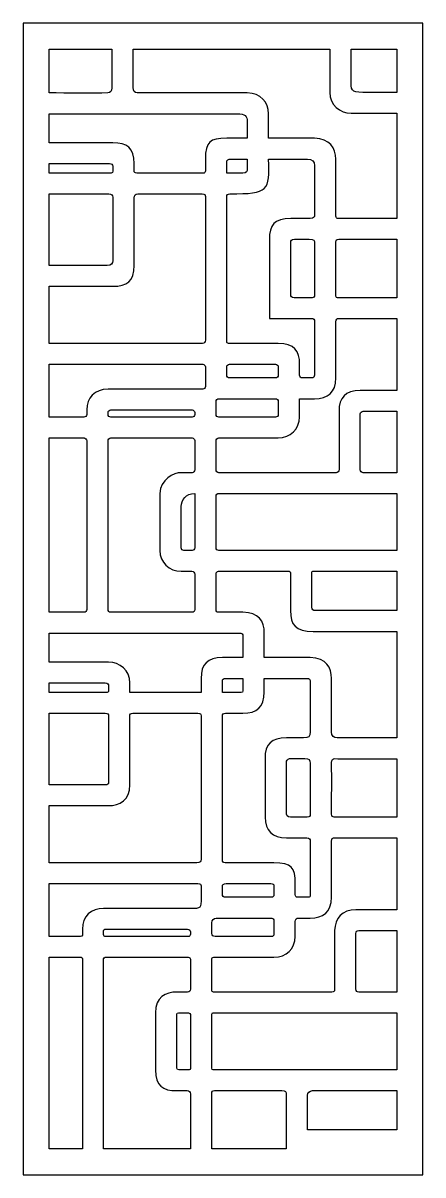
# Model space of a CAD drawing. Header units: centimetres. Extents: x 20.8 to 27, y -9 to 9.
import ezdxf

# ---------------------------------------------------------------- set-up
doc = ezdxf.new("R2010")
doc.units = ezdxf.units.CM
doc.header["$MEASUREMENT"] = 0
doc.layers.add('layer 1', color=7, linetype='Continuous')

msp = doc.modelspace()

# ---------------------------------------------------------------- linework, layer by layer
at = {"layer": 'layer 1', "color": 250, "lineweight": 30}
for points, knots in [([(20.7515, 9.00077), (20.7515, 9.00077), (26.99977, 9.00077), (26.99977, 9.00077), (26.99977, 9.00077), (26.99977, 9.00077), (26.99977, -9.00021), (26.99977, -9.00021), (26.99977, -9.00021), (26.99977, -9.00021), (20.7515, -9.00021), (20.7515, -9.00021), (20.7515, -9.00021), (20.7515, -9.00021), (20.7515, 9.00077), (20.7515, 9.00077)], [0, 0, 0, 0, 0.2, 0.2, 0.2, 0.2, 0.4, 0.4, 0.4, 0.4, 0.6, 0.6, 0.6, 0.6, 1, 1, 1, 1]), ([(21.16061, 7.90789), (21.43228, 7.90739), (21.85252, 7.90551), (22.07522, 7.90801), (22.07522, 7.90801), (22.1133, 7.90844), (22.13935, 7.93703), (22.13986, 7.9883), (22.13986, 7.9883), (22.14164, 8.16842), (22.14071, 8.39114), (22.14017, 8.59166), (22.14017, 8.59166), (22.14017, 8.59166), (21.16061, 8.59166), (21.16061, 8.59166), (21.16061, 8.59166), (21.16061, 8.59166), (21.16061, 7.90789), (21.16061, 7.90789)], [0, 0, 0, 0, 0.16666667, 0.16666667, 0.16666667, 0.16666667, 0.33333333, 0.33333333, 0.33333333, 0.33333333, 0.5, 0.5, 0.5, 0.5, 0.66666667, 0.66666667, 0.66666667, 0.66666667, 1, 1, 1, 1]), ([(22.47295, 8.59166), (22.47295, 8.59166), (22.47295, 7.99448), (22.47295, 7.99448), (22.47295, 7.99448), (22.47295, 7.94197), (22.49532, 7.90801), (22.53502, 7.90801), (22.53502, 7.90801), (23.10861, 7.90801), (23.6822, 7.90801), (24.25579, 7.90801), (24.25579, 7.90801), (24.46176, 7.90781), (24.58888, 7.7576), (24.58888, 7.58379), (24.58888, 7.58379), (24.58888, 7.45587), (24.58888, 7.32796), (24.58888, 7.20004), (24.58888, 7.20004), (24.82791, 7.20004), (25.06694, 7.20004), (25.30597, 7.20004), (25.30597, 7.20004), (25.53712, 7.20004), (25.63906, 7.04186), (25.63906, 6.87582), (25.63906, 6.87582), (25.63906, 6.57788), (25.63906, 6.27993), (25.63906, 5.98199), (25.63906, 5.98199), (25.63906, 5.95669), (25.65177, 5.94565), (25.67232, 5.94565), (25.67232, 5.94565), (25.67232, 5.94565), (26.59066, 5.94565), (26.59066, 5.94565), (26.59066, 5.94565), (26.59066, 5.94565), (26.59066, 7.59167), (26.59066, 7.59167), (26.59066, 7.59167), (26.59066, 7.59167), (25.87697, 7.59167), (25.87697, 7.59167), (25.87697, 7.59167), (25.70297, 7.59167), (25.54388, 7.72207), (25.54388, 7.91589), (25.54388, 7.91589), (25.54388, 7.91589), (25.54388, 8.59166), (25.54388, 8.59166), (25.54388, 8.59166), (25.54388, 8.59166), (22.47295, 8.59166), (22.47295, 8.59166)], [0, 0, 0, 0, 0.0625, 0.0625, 0.0625, 0.0625, 0.125, 0.125, 0.125, 0.125, 0.1875, 0.1875, 0.1875, 0.1875, 0.25, 0.25, 0.25, 0.25, 0.3125, 0.3125, 0.3125, 0.3125, 0.375, 0.375, 0.375, 0.375, 0.4375, 0.4375, 0.4375, 0.4375, 0.5, 0.5, 0.5, 0.5, 0.5625, 0.5625, 0.5625, 0.5625, 0.625, 0.625, 0.625, 0.625, 0.6875, 0.6875, 0.6875, 0.6875, 0.75, 0.75, 0.75, 0.75, 0.8125, 0.8125, 0.8125, 0.8125, 0.875, 0.875, 0.875, 0.875, 1, 1, 1, 1]), ([(26.0582, 7.91589), (26.0582, 7.91589), (26.59066, 7.91589), (26.59066, 7.91589), (26.59066, 7.91589), (26.59066, 7.91589), (26.59066, 8.59166), (26.59066, 8.59166), (26.59066, 8.59166), (26.59066, 8.59166), (25.87697, 8.59166), (25.87697, 8.59166), (25.87697, 8.59166), (25.87697, 8.59166), (25.87697, 8.12109), (25.87697, 8.12109), (25.87697, 8.12109), (25.87697, 7.95756), (25.87468, 7.91589), (26.0582, 7.91589)], [0, 0, 0, 0, 0.16666667, 0.16666667, 0.16666667, 0.16666667, 0.33333333, 0.33333333, 0.33333333, 0.33333333, 0.5, 0.5, 0.5, 0.5, 0.66666667, 0.66666667, 0.66666667, 0.66666667, 1, 1, 1, 1]), ([(21.16061, 7.1284), (21.16061, 7.1284), (22.15501, 7.1284), (22.15501, 7.1284), (22.15501, 7.1284), (22.37926, 7.1284), (22.4881, 7.05136), (22.4881, 6.80418), (22.4881, 6.80418), (22.4881, 6.76697), (22.4881, 6.72975), (22.4881, 6.69254), (22.4881, 6.69254), (22.4881, 6.66553), (22.49931, 6.65533), (22.52705, 6.65533), (22.52705, 6.65533), (22.87106, 6.65533), (23.21507, 6.65533), (23.55908, 6.65533), (23.55908, 6.65533), (23.59067, 6.65533), (23.60103, 6.66389), (23.60103, 6.6915), (23.60103, 6.6915), (23.60103, 6.75294), (23.60103, 6.81438), (23.60103, 6.87582), (23.60103, 6.87582), (23.60103, 7.14416), (23.671, 7.20004), (23.93412, 7.20004), (23.93412, 7.20004), (24.04135, 7.20004), (24.14857, 7.20004), (24.25579, 7.20004), (24.25579, 7.20004), (24.25579, 7.28798), (24.25579, 7.37593), (24.25579, 7.46387), (24.25579, 7.46387), (24.25579, 7.54278), (24.21202, 7.58379), (24.10258, 7.58379), (24.10258, 7.58379), (24.10258, 7.58379), (21.16061, 7.58379), (21.16061, 7.58379), (21.16061, 7.58379), (21.16061, 7.58379), (21.16061, 7.1284), (21.16061, 7.1284)], [0, 0, 0, 0, 0.07142857, 0.07142857, 0.07142857, 0.07142857, 0.14285714, 0.14285714, 0.14285714, 0.14285714, 0.21428571, 0.21428571, 0.21428571, 0.21428571, 0.28571429, 0.28571429, 0.28571429, 0.28571429, 0.35714286, 0.35714286, 0.35714286, 0.35714286, 0.42857143, 0.42857143, 0.42857143, 0.42857143, 0.5, 0.5, 0.5, 0.5, 0.57142857, 0.57142857, 0.57142857, 0.57142857, 0.64285714, 0.64285714, 0.64285714, 0.64285714, 0.71428571, 0.71428571, 0.71428571, 0.71428571, 0.78571429, 0.78571429, 0.78571429, 0.78571429, 0.85714286, 0.85714286, 0.85714286, 0.85714286, 1, 1, 1, 1]), ([(25.30597, 3.49713), (25.30597, 3.77896), (25.30597, 4.06078), (25.30597, 4.34261), (25.30597, 4.34261), (25.30597, 4.36392), (25.29044, 4.38493), (25.26385, 4.38493), (25.26385, 4.38493), (25.15364, 4.38493), (25.04342, 4.38493), (24.93321, 4.38493), (24.93321, 4.38493), (24.82218, 4.38493), (24.71115, 4.38493), (24.60012, 4.38493), (24.60012, 4.38493), (24.60012, 4.493), (24.60012, 4.60107), (24.60012, 4.70914), (24.60012, 4.70914), (24.60012, 5.01324), (24.60012, 5.31734), (24.60012, 5.62143), (24.60012, 5.62143), (24.60012, 5.84109), (24.67418, 5.94565), (24.93321, 5.94565), (24.93321, 5.94565), (25.03514, 5.94565), (25.13706, 5.94565), (25.23899, 5.94565), (25.23899, 5.94565), (25.29152, 5.94565), (25.30597, 5.9621), (25.30597, 6.00812), (25.30597, 6.00812), (25.30597, 6.26344), (25.30597, 6.51876), (25.30597, 6.77408), (25.30597, 6.77408), (25.30597, 6.83127), (25.26513, 6.87582), (25.19392, 6.87582), (25.19392, 6.87582), (24.99224, 6.87582), (24.79056, 6.87582), (24.58888, 6.87582), (24.58888, 6.87582), (24.60001, 6.37634), (24.59475, 6.33304), (23.98425, 6.33118), (23.98425, 6.33118), (23.95102, 6.33108), (23.93412, 6.31491), (23.93412, 6.28721), (23.93412, 6.28721), (23.93412, 5.53244), (23.93412, 4.77767), (23.93412, 4.0229), (23.93412, 4.0229), (23.93412, 4.00493), (23.94817, 3.99351), (23.96385, 3.99351), (23.96385, 3.99351), (24.22235, 3.99351), (24.48085, 3.99351), (24.73934, 3.99351), (24.73934, 3.99351), (24.98818, 3.99351), (25.07243, 3.87773), (25.07243, 3.66929), (25.07243, 3.66929), (25.07243, 3.61233), (25.07243, 3.55537), (25.07243, 3.4984), (25.07243, 3.4984), (25.07243, 3.47592), (25.09351, 3.45484), (25.11257, 3.45484), (25.11257, 3.45484), (25.16294, 3.45484), (25.2133, 3.45484), (25.26366, 3.45484), (25.26366, 3.45484), (25.28489, 3.45484), (25.30597, 3.47592), (25.30597, 3.49713)], [0, 0, 0, 0, 0.04347826, 0.04347826, 0.04347826, 0.04347826, 0.08695652, 0.08695652, 0.08695652, 0.08695652, 0.13043478, 0.13043478, 0.13043478, 0.13043478, 0.17391304, 0.17391304, 0.17391304, 0.17391304, 0.2173913, 0.2173913, 0.2173913, 0.2173913, 0.26086957, 0.26086957, 0.26086957, 0.26086957, 0.30434783, 0.30434783, 0.30434783, 0.30434783, 0.34782609, 0.34782609, 0.34782609, 0.34782609, 0.39130435, 0.39130435, 0.39130435, 0.39130435, 0.43478261, 0.43478261, 0.43478261, 0.43478261, 0.47826087, 0.47826087, 0.47826087, 0.47826087, 0.52173913, 0.52173913, 0.52173913, 0.52173913, 0.56521739, 0.56521739, 0.56521739, 0.56521739, 0.60869565, 0.60869565, 0.60869565, 0.60869565, 0.65217391, 0.65217391, 0.65217391, 0.65217391, 0.69565217, 0.69565217, 0.69565217, 0.69565217, 0.73913043, 0.73913043, 0.73913043, 0.73913043, 0.7826087, 0.7826087, 0.7826087, 0.7826087, 0.82608696, 0.82608696, 0.82608696, 0.82608696, 0.86956522, 0.86956522, 0.86956522, 0.86956522, 0.91304348, 0.91304348, 0.91304348, 0.91304348, 1, 1, 1, 1]), ([(23.93412, 6.65533), (24.01873, 6.65533), (24.10333, 6.65533), (24.18794, 6.65533), (24.18794, 6.65533), (24.24396, 6.65533), (24.25579, 6.68769), (24.25579, 6.71562), (24.25579, 6.71562), (24.25579, 6.76902), (24.25579, 6.82242), (24.25579, 6.87582), (24.25579, 6.87582), (24.17035, 6.87582), (24.0849, 6.87582), (23.99946, 6.87582), (23.99946, 6.87582), (23.95288, 6.87582), (23.93412, 6.85815), (23.93412, 6.8207), (23.93412, 6.8207), (23.93412, 6.76557), (23.93412, 6.71045), (23.93412, 6.65533)], [0, 0, 0, 0, 0.14285714, 0.14285714, 0.14285714, 0.14285714, 0.28571429, 0.28571429, 0.28571429, 0.28571429, 0.42857143, 0.42857143, 0.42857143, 0.42857143, 0.57142857, 0.57142857, 0.57142857, 0.57142857, 0.71428571, 0.71428571, 0.71428571, 0.71428571, 1, 1, 1, 1]), ([(21.16061, 6.65533), (21.16061, 6.65533), (22.12804, 6.65533), (22.12804, 6.65533), (22.12804, 6.65533), (22.14337, 6.65533), (22.15501, 6.66699), (22.15501, 6.68542), (22.15501, 6.68542), (22.15501, 6.71105), (22.15501, 6.73668), (22.15501, 6.76232), (22.15501, 6.76232), (22.15501, 6.78835), (22.13506, 6.80418), (22.10343, 6.80418), (22.10343, 6.80418), (22.10343, 6.80418), (21.16061, 6.80418), (21.16061, 6.80418), (21.16061, 6.80418), (21.16061, 6.80418), (21.16061, 6.65533), (21.16061, 6.65533)], [0, 0, 0, 0, 0.14285714, 0.14285714, 0.14285714, 0.14285714, 0.28571429, 0.28571429, 0.28571429, 0.28571429, 0.42857143, 0.42857143, 0.42857143, 0.42857143, 0.57142857, 0.57142857, 0.57142857, 0.57142857, 0.71428571, 0.71428571, 0.71428571, 0.71428571, 1, 1, 1, 1]), ([(21.16061, 3.99351), (21.16061, 3.99351), (23.55404, 3.99351), (23.55404, 3.99351), (23.55404, 3.99351), (23.58471, 3.99351), (23.60103, 4.01179), (23.60103, 4.04301), (23.60103, 4.04301), (23.60103, 4.79119), (23.60103, 5.53937), (23.60103, 6.28755), (23.60103, 6.28755), (23.60103, 6.31948), (23.58733, 6.33111), (23.55153, 6.33111), (23.55153, 6.33111), (23.21602, 6.33111), (22.8805, 6.33111), (22.54498, 6.33111), (22.54498, 6.33111), (22.50503, 6.33111), (22.4881, 6.30602), (22.4881, 6.26989), (22.4881, 6.26989), (22.4881, 5.91718), (22.4881, 5.56446), (22.4881, 5.21174), (22.4881, 5.21174), (22.4881, 4.96154), (22.37617, 4.88753), (22.15501, 4.88753), (22.15501, 4.88753), (22.15501, 4.88753), (21.16061, 4.88753), (21.16061, 4.88753), (21.16061, 4.88753), (21.16061, 4.88753), (21.16061, 3.99351), (21.16061, 3.99351)], [0, 0, 0, 0, 0.09090909, 0.09090909, 0.09090909, 0.09090909, 0.18181818, 0.18181818, 0.18181818, 0.18181818, 0.27272727, 0.27272727, 0.27272727, 0.27272727, 0.36363636, 0.36363636, 0.36363636, 0.36363636, 0.45454545, 0.45454545, 0.45454545, 0.45454545, 0.54545455, 0.54545455, 0.54545455, 0.54545455, 0.63636364, 0.63636364, 0.63636364, 0.63636364, 0.72727273, 0.72727273, 0.72727273, 0.72727273, 0.81818182, 0.81818182, 0.81818182, 0.81818182, 1, 1, 1, 1]), ([(21.16061, 5.21174), (21.16061, 5.21174), (22.06744, 5.21174), (22.06744, 5.21174), (22.06744, 5.21174), (22.12986, 5.21174), (22.15501, 5.24504), (22.15501, 5.28696), (22.15501, 5.28696), (22.15501, 5.61845), (22.15501, 5.94995), (22.15501, 6.28145), (22.15501, 6.28145), (22.15501, 6.31329), (22.13342, 6.33111), (22.09124, 6.33111), (22.09124, 6.33111), (22.09124, 6.33111), (21.16061, 6.33111), (21.16061, 6.33111), (21.16061, 6.33111), (21.16061, 6.33111), (21.16061, 5.21174), (21.16061, 5.21174)], [0, 0, 0, 0, 0.14285714, 0.14285714, 0.14285714, 0.14285714, 0.28571429, 0.28571429, 0.28571429, 0.28571429, 0.42857143, 0.42857143, 0.42857143, 0.42857143, 0.57142857, 0.57142857, 0.57142857, 0.57142857, 0.71428571, 0.71428571, 0.71428571, 0.71428571, 1, 1, 1, 1]), ([(24.98563, 4.70914), (25.08073, 4.70914), (25.17583, 4.70914), (25.27093, 4.70914), (25.27093, 4.70914), (25.29201, 4.70914), (25.30597, 4.72206), (25.30597, 4.74576), (25.30597, 4.74576), (25.30597, 5.01057), (25.30597, 5.27538), (25.30597, 5.54019), (25.30597, 5.54019), (25.30597, 5.61566), (25.29708, 5.62169), (25.22443, 5.62143), (25.22443, 5.62143), (25.14707, 5.62116), (25.06972, 5.6214), (24.99236, 5.6214), (24.99236, 5.6214), (24.94552, 5.6214), (24.93321, 5.60586), (24.93321, 5.56751), (24.93321, 5.56751), (24.93321, 5.29927), (24.93321, 5.03103), (24.93321, 4.76279), (24.93321, 4.76279), (24.93321, 4.72594), (24.94719, 4.70914), (24.98563, 4.70914)], [0, 0, 0, 0, 0.11111111, 0.11111111, 0.11111111, 0.11111111, 0.22222222, 0.22222222, 0.22222222, 0.22222222, 0.33333333, 0.33333333, 0.33333333, 0.33333333, 0.44444444, 0.44444444, 0.44444444, 0.44444444, 0.55555556, 0.55555556, 0.55555556, 0.55555556, 0.66666667, 0.66666667, 0.66666667, 0.66666667, 0.77777778, 0.77777778, 0.77777778, 0.77777778, 1, 1, 1, 1]), ([(26.59066, 5.62143), (26.59066, 5.62143), (25.6862, 5.62143), (25.6862, 5.62143), (25.6862, 5.62143), (25.65168, 5.62143), (25.63906, 5.6043), (25.63906, 5.5858), (25.63906, 5.5858), (25.63906, 5.30091), (25.63906, 5.01603), (25.63906, 4.73114), (25.63906, 4.73114), (25.63906, 4.71515), (25.65295, 4.70914), (25.66418, 4.70914), (25.66418, 4.70914), (25.66418, 4.70914), (26.59066, 4.70914), (26.59066, 4.70914), (26.59066, 4.70914), (26.59066, 4.70914), (26.59066, 5.62143), (26.59066, 5.62143)], [0, 0, 0, 0, 0.14285714, 0.14285714, 0.14285714, 0.14285714, 0.28571429, 0.28571429, 0.28571429, 0.28571429, 0.42857143, 0.42857143, 0.42857143, 0.42857143, 0.57142857, 0.57142857, 0.57142857, 0.57142857, 0.71428571, 0.71428571, 0.71428571, 0.71428571, 1, 1, 1, 1]), ([(26.59066, 4.38493), (26.59066, 4.38493), (25.68128, 4.38493), (25.68128, 4.38493), (25.68128, 4.38493), (25.66014, 4.38493), (25.63906, 4.36385), (25.63906, 4.34286), (25.63906, 4.34286), (25.63906, 4.04685), (25.63906, 3.75085), (25.63906, 3.45484), (25.63906, 3.45484), (25.63906, 3.22504), (25.51288, 3.13062), (25.30597, 3.13062), (25.30597, 3.13062), (25.22812, 3.13062), (25.15028, 3.13062), (25.07243, 3.13062), (25.07243, 3.13062), (25.07243, 3.03409), (25.07243, 2.93756), (25.07243, 2.84103), (25.07243, 2.84103), (25.07243, 2.66632), (24.9278, 2.51682), (24.73934, 2.51682), (24.73934, 2.51682), (24.42946, 2.51682), (24.11959, 2.51682), (23.80971, 2.51682), (23.80971, 2.51682), (23.78875, 2.51682), (23.76767, 2.49574), (23.76767, 2.47442), (23.76767, 2.47442), (23.76767, 2.322), (23.76767, 2.16959), (23.76767, 2.01717), (23.76767, 2.01717), (23.76767, 1.99525), (23.78875, 1.97418), (23.80895, 1.97418), (23.80895, 1.97418), (24.42128, 1.97418), (25.03361, 1.97418), (25.64594, 1.97418), (25.64594, 1.97418), (25.66709, 1.97418), (25.68816, 1.99525), (25.68816, 2.0157), (25.68816, 2.0157), (25.68816, 2.32216), (25.68816, 2.62862), (25.68816, 2.93509), (25.68816, 2.93509), (25.68816, 3.14647), (25.78573, 3.2593), (26.02125, 3.2593), (26.02125, 3.2593), (26.02125, 3.2593), (26.59066, 3.2593), (26.59066, 3.2593), (26.59066, 3.2593), (26.59066, 3.2593), (26.59066, 4.38493), (26.59066, 4.38493)], [0, 0, 0, 0, 0.05555556, 0.05555556, 0.05555556, 0.05555556, 0.11111111, 0.11111111, 0.11111111, 0.11111111, 0.16666667, 0.16666667, 0.16666667, 0.16666667, 0.22222222, 0.22222222, 0.22222222, 0.22222222, 0.27777778, 0.27777778, 0.27777778, 0.27777778, 0.33333333, 0.33333333, 0.33333333, 0.33333333, 0.38888889, 0.38888889, 0.38888889, 0.38888889, 0.44444444, 0.44444444, 0.44444444, 0.44444444, 0.5, 0.5, 0.5, 0.5, 0.55555556, 0.55555556, 0.55555556, 0.55555556, 0.61111111, 0.61111111, 0.61111111, 0.61111111, 0.66666667, 0.66666667, 0.66666667, 0.66666667, 0.72222222, 0.72222222, 0.72222222, 0.72222222, 0.77777778, 0.77777778, 0.77777778, 0.77777778, 0.83333333, 0.83333333, 0.83333333, 0.83333333, 0.88888889, 0.88888889, 0.88888889, 0.88888889, 1, 1, 1, 1]), ([(21.16061, 2.84081), (21.33127, 2.84051), (21.58377, 2.84011), (21.70359, 2.8409), (21.70359, 2.8409), (21.72471, 2.84104), (21.74579, 2.86211), (21.74579, 2.88373), (21.74579, 2.88373), (21.74579, 2.90744), (21.74579, 2.93116), (21.74579, 2.95488), (21.74579, 2.95488), (21.74579, 3.14375), (21.86987, 3.27909), (22.07888, 3.27909), (22.07888, 3.27909), (22.53078, 3.27909), (22.98268, 3.27909), (23.43458, 3.27909), (23.43458, 3.27909), (23.47608, 3.27909), (23.51758, 3.27909), (23.55908, 3.27909), (23.55908, 3.27909), (23.57995, 3.27909), (23.60103, 3.30017), (23.60103, 3.32141), (23.60103, 3.32141), (23.60103, 3.36589), (23.60103, 3.41037), (23.60103, 3.45484), (23.60103, 3.45484), (23.60103, 3.51223), (23.60103, 3.56962), (23.60103, 3.62701), (23.60103, 3.62701), (23.60103, 3.64821), (23.57995, 3.66929), (23.55903, 3.66929), (23.55903, 3.66929), (23.55903, 3.66929), (21.16061, 3.66929), (21.16061, 3.66929), (21.16061, 3.66929), (21.16061, 3.66929), (21.16061, 2.84081), (21.16061, 2.84081)], [0, 0, 0, 0, 0.07692308, 0.07692308, 0.07692308, 0.07692308, 0.15384615, 0.15384615, 0.15384615, 0.15384615, 0.23076923, 0.23076923, 0.23076923, 0.23076923, 0.30769231, 0.30769231, 0.30769231, 0.30769231, 0.38461538, 0.38461538, 0.38461538, 0.38461538, 0.46153846, 0.46153846, 0.46153846, 0.46153846, 0.53846154, 0.53846154, 0.53846154, 0.53846154, 0.61538462, 0.61538462, 0.61538462, 0.61538462, 0.69230769, 0.69230769, 0.69230769, 0.69230769, 0.76923077, 0.76923077, 0.76923077, 0.76923077, 0.84615385, 0.84615385, 0.84615385, 0.84615385, 1, 1, 1, 1]), ([(23.97586, 3.45484), (24.21634, 3.45484), (24.45682, 3.45484), (24.6973, 3.45484), (24.6973, 3.45484), (24.71826, 3.45484), (24.73934, 3.47592), (24.73934, 3.49673), (24.73934, 3.49673), (24.73934, 3.53987), (24.73934, 3.58301), (24.73934, 3.62615), (24.73934, 3.62615), (24.73934, 3.64821), (24.71826, 3.66929), (24.69531, 3.66929), (24.69531, 3.66929), (24.45545, 3.66929), (24.2156, 3.66929), (23.97575, 3.66929), (23.97575, 3.66929), (23.9552, 3.66929), (23.93412, 3.64821), (23.93412, 3.62741), (23.93412, 3.62741), (23.93412, 3.58427), (23.93412, 3.54112), (23.93412, 3.49798), (23.93412, 3.49798), (23.93412, 3.47592), (23.9552, 3.45484), (23.97586, 3.45484)], [0, 0, 0, 0, 0.11111111, 0.11111111, 0.11111111, 0.11111111, 0.22222222, 0.22222222, 0.22222222, 0.22222222, 0.33333333, 0.33333333, 0.33333333, 0.33333333, 0.44444444, 0.44444444, 0.44444444, 0.44444444, 0.55555556, 0.55555556, 0.55555556, 0.55555556, 0.66666667, 0.66666667, 0.66666667, 0.66666667, 0.77777778, 0.77777778, 0.77777778, 0.77777778, 1, 1, 1, 1]), ([(24.69678, 3.13062), (24.44256, 3.13062), (24.18834, 3.13062), (23.93412, 3.13062), (23.93412, 3.13062), (23.89251, 3.13062), (23.8509, 3.13062), (23.80928, 3.13062), (23.80928, 3.13062), (23.78875, 3.13062), (23.76767, 3.10954), (23.76767, 3.08943), (23.76767, 3.08943), (23.76767, 3.04458), (23.76767, 2.99973), (23.76767, 2.95488), (23.76767, 2.95488), (23.76767, 2.93116), (23.76767, 2.90744), (23.76767, 2.88373), (23.76767, 2.88373), (23.76767, 2.86211), (23.78875, 2.84103), (23.80973, 2.84103), (23.80973, 2.84103), (24.10551, 2.84103), (24.40129, 2.84103), (24.69707, 2.84103), (24.69707, 2.84103), (24.71826, 2.84103), (24.73934, 2.86211), (24.73934, 2.88402), (24.73934, 2.88402), (24.73934, 2.95209), (24.73934, 3.02017), (24.73934, 3.08824), (24.73934, 3.08824), (24.73934, 3.10954), (24.71826, 3.13062), (24.69678, 3.13062)], [0, 0, 0, 0, 0.09090909, 0.09090909, 0.09090909, 0.09090909, 0.18181818, 0.18181818, 0.18181818, 0.18181818, 0.27272727, 0.27272727, 0.27272727, 0.27272727, 0.36363636, 0.36363636, 0.36363636, 0.36363636, 0.45454545, 0.45454545, 0.45454545, 0.45454545, 0.54545455, 0.54545455, 0.54545455, 0.54545455, 0.63636364, 0.63636364, 0.63636364, 0.63636364, 0.72727273, 0.72727273, 0.72727273, 0.72727273, 0.81818182, 0.81818182, 0.81818182, 0.81818182, 1, 1, 1, 1]), ([(23.43458, 2.88338), (23.43458, 2.89306), (23.43458, 2.90274), (23.43458, 2.91243), (23.43458, 2.91243), (23.43458, 2.9338), (23.4135, 2.95488), (23.39222, 2.95488), (23.39222, 2.95488), (22.96854, 2.95488), (22.54486, 2.95488), (22.12118, 2.95488), (22.12118, 2.95488), (22.09996, 2.95488), (22.07888, 2.9338), (22.07888, 2.91308), (22.07888, 2.91308), (22.07888, 2.90294), (22.07888, 2.89281), (22.07888, 2.88268), (22.07888, 2.88268), (22.07888, 2.86211), (22.09996, 2.84103), (22.12105, 2.84103), (22.12105, 2.84103), (22.54477, 2.84103), (22.96849, 2.84103), (23.39222, 2.84103), (23.39222, 2.84103), (23.41642, 2.84103), (23.43458, 2.86245), (23.43458, 2.88338)], [0, 0, 0, 0, 0.11111111, 0.11111111, 0.11111111, 0.11111111, 0.22222222, 0.22222222, 0.22222222, 0.22222222, 0.33333333, 0.33333333, 0.33333333, 0.33333333, 0.44444444, 0.44444444, 0.44444444, 0.44444444, 0.55555556, 0.55555556, 0.55555556, 0.55555556, 0.66666667, 0.66666667, 0.66666667, 0.66666667, 0.77777778, 0.77777778, 0.77777778, 0.77777778, 1, 1, 1, 1]), ([(26.59066, 2.93509), (26.59066, 2.93509), (26.06337, 2.93509), (26.06337, 2.93509), (26.06337, 2.93509), (26.04233, 2.93509), (26.02125, 2.91401), (26.02125, 2.89286), (26.02125, 2.89286), (26.02125, 2.60063), (26.02125, 2.3084), (26.02125, 2.01617), (26.02125, 2.01617), (26.02125, 1.99525), (26.04233, 1.97418), (26.0634, 1.97418), (26.0634, 1.97418), (26.0634, 1.97418), (26.59066, 1.97418), (26.59066, 1.97418), (26.59066, 1.97418), (26.59066, 1.97418), (26.59066, 2.93509), (26.59066, 2.93509)], [0, 0, 0, 0, 0.14285714, 0.14285714, 0.14285714, 0.14285714, 0.28571429, 0.28571429, 0.28571429, 0.28571429, 0.42857143, 0.42857143, 0.42857143, 0.42857143, 0.57142857, 0.57142857, 0.57142857, 0.57142857, 0.71428571, 0.71428571, 0.71428571, 0.71428571, 1, 1, 1, 1]), ([(21.16061, -0.20806), (21.16061, -0.20806), (21.7038, -0.20806), (21.7038, -0.20806), (21.7038, -0.20806), (21.72763, -0.20806), (21.74579, -0.18698), (21.74579, -0.16614), (21.74579, -0.16614), (21.74579, 0.71413), (21.74579, 1.59441), (21.74579, 2.47468), (21.74579, 2.47468), (21.74579, 2.49574), (21.72471, 2.51682), (21.70437, 2.51682), (21.70437, 2.51682), (21.70437, 2.51682), (21.16061, 2.51682), (21.16061, 2.51682), (21.16061, 2.51682), (21.16061, 2.51682), (21.16061, -0.20806), (21.16061, -0.20806)], [0, 0, 0, 0, 0.14285714, 0.14285714, 0.14285714, 0.14285714, 0.28571429, 0.28571429, 0.28571429, 0.28571429, 0.42857143, 0.42857143, 0.42857143, 0.42857143, 0.57142857, 0.57142857, 0.57142857, 0.57142857, 0.71428571, 0.71428571, 0.71428571, 0.71428571, 1, 1, 1, 1]), ([(23.43458, -0.16601), (23.43458, 0.01932), (23.43458, 0.20465), (23.43458, 0.38998), (23.43458, 0.38998), (23.43458, 0.41215), (23.4135, 0.43322), (23.39127, 0.43322), (23.39127, 0.43322), (23.33462, 0.43322), (23.27798, 0.43322), (23.22134, 0.43322), (23.22134, 0.43322), (23.03287, 0.43322), (22.88825, 0.57382), (22.88825, 0.75744), (22.88825, 0.75744), (22.88825, 1.05495), (22.88825, 1.35245), (22.88825, 1.64996), (22.88825, 1.64996), (22.89053, 1.86327), (23.10956, 1.98333), (23.22134, 1.97418), (23.22134, 1.97418), (23.27841, 1.97418), (23.33547, 1.97418), (23.39254, 1.97418), (23.39254, 1.97418), (23.4135, 1.97418), (23.43458, 1.99525), (23.43458, 2.01657), (23.43458, 2.01657), (23.43458, 2.16933), (23.43458, 2.32209), (23.43458, 2.47485), (23.43458, 2.47485), (23.43458, 2.49574), (23.4135, 2.51682), (23.39185, 2.51682), (23.39185, 2.51682), (22.96835, 2.51682), (22.54486, 2.51682), (22.12136, 2.51682), (22.12136, 2.51682), (22.09996, 2.51682), (22.07888, 2.49574), (22.07888, 2.47268), (22.07888, 2.47268), (22.07888, 1.59306), (22.07888, 0.71344), (22.07888, -0.16618), (22.07888, -0.16618), (22.07888, -0.18698), (22.09671, -0.20806), (22.12124, -0.20806), (22.12124, -0.20806), (22.54534, -0.20806), (22.96944, -0.20806), (23.39354, -0.20806), (23.39354, -0.20806), (23.42168, -0.20806), (23.43458, -0.1929), (23.43458, -0.16601)], [0, 0, 0, 0, 0.05882353, 0.05882353, 0.05882353, 0.05882353, 0.11764706, 0.11764706, 0.11764706, 0.11764706, 0.17647059, 0.17647059, 0.17647059, 0.17647059, 0.23529412, 0.23529412, 0.23529412, 0.23529412, 0.29411765, 0.29411765, 0.29411765, 0.29411765, 0.35294118, 0.35294118, 0.35294118, 0.35294118, 0.41176471, 0.41176471, 0.41176471, 0.41176471, 0.47058824, 0.47058824, 0.47058824, 0.47058824, 0.52941176, 0.52941176, 0.52941176, 0.52941176, 0.58823529, 0.58823529, 0.58823529, 0.58823529, 0.64705882, 0.64705882, 0.64705882, 0.64705882, 0.70588235, 0.70588235, 0.70588235, 0.70588235, 0.76470588, 0.76470588, 0.76470588, 0.76470588, 0.82352941, 0.82352941, 0.82352941, 0.82352941, 0.88235294, 0.88235294, 0.88235294, 0.88235294, 1, 1, 1, 1]), ([(23.26413, 0.75744), (23.30693, 0.75744), (23.34972, 0.75744), (23.39252, 0.75744), (23.39252, 0.75744), (23.4135, 0.75744), (23.43458, 0.77852), (23.43458, 0.79928), (23.43458, 0.79928), (23.43458, 1.08284), (23.43458, 1.3664), (23.43458, 1.64996), (23.43458, 1.64996), (23.29737, 1.65162), (23.22195, 1.54338), (23.22134, 1.44775), (23.22134, 1.44775), (23.21996, 1.23198), (23.22118, 1.0163), (23.22132, 0.80059), (23.22132, 0.80059), (23.22134, 0.77852), (23.24242, 0.75744), (23.26413, 0.75744)], [0, 0, 0, 0, 0.14285714, 0.14285714, 0.14285714, 0.14285714, 0.28571429, 0.28571429, 0.28571429, 0.28571429, 0.42857143, 0.42857143, 0.42857143, 0.42857143, 0.57142857, 0.57142857, 0.57142857, 0.57142857, 0.71428571, 0.71428571, 0.71428571, 0.71428571, 1, 1, 1, 1]), ([(26.59066, 1.64996), (26.59066, 1.64996), (23.80942, 1.64996), (23.80942, 1.64996), (23.80942, 1.64996), (23.78875, 1.64996), (23.76767, 1.62888), (23.76767, 1.6079), (23.76767, 1.6079), (23.76767, 1.3377), (23.76767, 1.06751), (23.76767, 0.79731), (23.76767, 0.79731), (23.76767, 0.77852), (23.78875, 0.75744), (23.80876, 0.75744), (23.80876, 0.75744), (23.80876, 0.75744), (26.59066, 0.75744), (26.59066, 0.75744), (26.59066, 0.75744), (26.59066, 0.75744), (26.59066, 1.64996), (26.59066, 1.64996)], [0, 0, 0, 0, 0.14285714, 0.14285714, 0.14285714, 0.14285714, 0.28571429, 0.28571429, 0.28571429, 0.28571429, 0.42857143, 0.42857143, 0.42857143, 0.42857143, 0.57142857, 0.57142857, 0.57142857, 0.57142857, 0.71428571, 0.71428571, 0.71428571, 0.71428571, 1, 1, 1, 1]), ([(26.59066, -0.50526), (26.59066, -0.50526), (25.28454, -0.50526), (25.28454, -0.50526), (25.28454, -0.50526), (25.00355, -0.50526), (24.93115, -0.40414), (24.93115, -0.18104), (24.93115, -0.18104), (24.93115, 0.01644), (24.93115, 0.21392), (24.93115, 0.4114), (24.93115, 0.4114), (24.93115, 0.42362), (24.9231, 0.43322), (24.91017, 0.43322), (24.91017, 0.43322), (24.54146, 0.43322), (24.17274, 0.43322), (23.80403, 0.43322), (23.80403, 0.43322), (23.7802, 0.43322), (23.76767, 0.41573), (23.76767, 0.39314), (23.76767, 0.39314), (23.76767, 0.20527), (23.76767, 0.01739), (23.76767, -0.17049), (23.76767, -0.17049), (23.76767, -0.19531), (23.78111, -0.20806), (23.80379, -0.20806), (23.80379, -0.20806), (23.93184, -0.20806), (24.05988, -0.20806), (24.18793, -0.20806), (24.18793, -0.20806), (24.43162, -0.20806), (24.52102, -0.34124), (24.52102, -0.53228), (24.52102, -0.53228), (24.52102, -0.6602), (24.52102, -0.78811), (24.52102, -0.91603), (24.52102, -0.91603), (24.76005, -0.91603), (24.99908, -0.91603), (25.23811, -0.91603), (25.23811, -0.91603), (25.49198, -0.91603), (25.5712, -1.07781), (25.5712, -1.24025), (25.5712, -1.24025), (25.5712, -1.52046), (25.5712, -1.80066), (25.5712, -2.08087), (25.5712, -2.08087), (25.5712, -2.13837), (25.60492, -2.17042), (25.66164, -2.17042), (25.66164, -2.17042), (25.66164, -2.17042), (26.59066, -2.17042), (26.59066, -2.17042), (26.59066, -2.17042), (26.59066, -2.17042), (26.59066, -0.50526), (26.59066, -0.50526)], [0, 0, 0, 0, 0.05555556, 0.05555556, 0.05555556, 0.05555556, 0.11111111, 0.11111111, 0.11111111, 0.11111111, 0.16666667, 0.16666667, 0.16666667, 0.16666667, 0.22222222, 0.22222222, 0.22222222, 0.22222222, 0.27777778, 0.27777778, 0.27777778, 0.27777778, 0.33333333, 0.33333333, 0.33333333, 0.33333333, 0.38888889, 0.38888889, 0.38888889, 0.38888889, 0.44444444, 0.44444444, 0.44444444, 0.44444444, 0.5, 0.5, 0.5, 0.5, 0.55555556, 0.55555556, 0.55555556, 0.55555556, 0.61111111, 0.61111111, 0.61111111, 0.61111111, 0.66666667, 0.66666667, 0.66666667, 0.66666667, 0.72222222, 0.72222222, 0.72222222, 0.72222222, 0.77777778, 0.77777778, 0.77777778, 0.77777778, 0.83333333, 0.83333333, 0.83333333, 0.83333333, 0.88888889, 0.88888889, 0.88888889, 0.88888889, 1, 1, 1, 1]), ([(26.59066, 0.43322), (26.59066, 0.43322), (25.28108, 0.43322), (25.28108, 0.43322), (25.28108, 0.43322), (25.27002, 0.43322), (25.26424, 0.42872), (25.26424, 0.42002), (25.26424, 0.42002), (25.26424, 0.23688), (25.26424, 0.05375), (25.26424, -0.12939), (25.26424, -0.12939), (25.26424, -0.17081), (25.28128, -0.18104), (25.32452, -0.18104), (25.32452, -0.18104), (25.32452, -0.18104), (26.59066, -0.18104), (26.59066, -0.18104), (26.59066, -0.18104), (26.59066, -0.18104), (26.59066, 0.43322), (26.59066, 0.43322)], [0, 0, 0, 0, 0.14285714, 0.14285714, 0.14285714, 0.14285714, 0.28571429, 0.28571429, 0.28571429, 0.28571429, 0.42857143, 0.42857143, 0.42857143, 0.42857143, 0.57142857, 0.57142857, 0.57142857, 0.57142857, 0.71428571, 0.71428571, 0.71428571, 0.71428571, 1, 1, 1, 1]), ([(21.16061, -0.98767), (21.16061, -0.98767), (22.08715, -0.98767), (22.08715, -0.98767), (22.08715, -0.98767), (22.2635, -0.98767), (22.42024, -1.11045), (22.42024, -1.31189), (22.42024, -1.31189), (22.42024, -1.36151), (22.42024, -1.41112), (22.42024, -1.46074), (22.42024, -1.46074), (22.79121, -1.46074), (23.16219, -1.46074), (23.53317, -1.46074), (23.53317, -1.46074), (23.53317, -1.38725), (23.53317, -1.31375), (23.53317, -1.24025), (23.53317, -1.24025), (23.53317, -1.01877), (23.63073, -0.91603), (23.86626, -0.91603), (23.86626, -0.91603), (23.97348, -0.91603), (24.08071, -0.91603), (24.18793, -0.91603), (24.18793, -0.91603), (24.18793, -0.8041), (24.18793, -0.69218), (24.18793, -0.58025), (24.18793, -0.58025), (24.18793, -0.55323), (24.17113, -0.53228), (24.1297, -0.53228), (24.1297, -0.53228), (24.1297, -0.53228), (21.16061, -0.53228), (21.16061, -0.53228), (21.16061, -0.53228), (21.16061, -0.53228), (21.16061, -0.98767), (21.16061, -0.98767)], [0, 0, 0, 0, 0.08333333, 0.08333333, 0.08333333, 0.08333333, 0.16666667, 0.16666667, 0.16666667, 0.16666667, 0.25, 0.25, 0.25, 0.25, 0.33333333, 0.33333333, 0.33333333, 0.33333333, 0.41666667, 0.41666667, 0.41666667, 0.41666667, 0.5, 0.5, 0.5, 0.5, 0.58333333, 0.58333333, 0.58333333, 0.58333333, 0.66666667, 0.66666667, 0.66666667, 0.66666667, 0.75, 0.75, 0.75, 0.75, 0.83333333, 0.83333333, 0.83333333, 0.83333333, 1, 1, 1, 1]), ([(25.23811, -4.63205), (25.23811, -4.34871), (25.23811, -4.06536), (25.23811, -3.78201), (25.23811, -3.78201), (25.23811, -3.75124), (25.22723, -3.73115), (25.18569, -3.73115), (25.18569, -3.73115), (25.07891, -3.73115), (24.97213, -3.73115), (24.86535, -3.73115), (24.86535, -3.73115), (24.64827, -3.73115), (24.53226, -3.62242), (24.53226, -3.40693), (24.53226, -3.40693), (24.53226, -3.10283), (24.53226, -2.79873), (24.53226, -2.49464), (24.53226, -2.49464), (24.53226, -2.2656), (24.63186, -2.17042), (24.86535, -2.17042), (24.86535, -2.17042), (24.95466, -2.17042), (25.04396, -2.17042), (25.13327, -2.17042), (25.13327, -2.17042), (25.22091, -2.17042), (25.23811, -2.15227), (25.23811, -2.07451), (25.23811, -2.07451), (25.23811, -1.81419), (25.23811, -1.55388), (25.23811, -1.29356), (25.23811, -1.29356), (25.23811, -1.26019), (25.22648, -1.24025), (25.18209, -1.24025), (25.18209, -1.24025), (24.96173, -1.24025), (24.74138, -1.24025), (24.52102, -1.24025), (24.52102, -1.24025), (24.52102, -1.31348), (24.52102, -1.38401), (24.52102, -1.45395), (24.52102, -1.45395), (24.52102, -1.68952), (24.40125, -1.78496), (24.18793, -1.78496), (24.18793, -1.78496), (24.09746, -1.78496), (24.00699, -1.78496), (23.91652, -1.78496), (23.91652, -1.78496), (23.88488, -1.78496), (23.86626, -1.79939), (23.86626, -1.82713), (23.86626, -1.82713), (23.86626, -2.57663), (23.86626, -3.32613), (23.86626, -4.07562), (23.86626, -4.07562), (23.86626, -4.10618), (23.88088, -4.12256), (23.9103, -4.12256), (23.9103, -4.12256), (24.16402, -4.12256), (24.41775, -4.12256), (24.67148, -4.12256), (24.67148, -4.12256), (24.94782, -4.12256), (25.00457, -4.19398), (25.00457, -4.44678), (25.00457, -4.44678), (25.00457, -4.50374), (25.00457, -4.5607), (25.00457, -4.61767), (25.00457, -4.61767), (25.00457, -4.64768), (25.01681, -4.66123), (25.04106, -4.66123), (25.04106, -4.66123), (25.09648, -4.66123), (25.1519, -4.66123), (25.20732, -4.66123), (25.20732, -4.66123), (25.22748, -4.66123), (25.23811, -4.65216), (25.23811, -4.63205)], [0, 0, 0, 0, 0.04166667, 0.04166667, 0.04166667, 0.04166667, 0.08333333, 0.08333333, 0.08333333, 0.08333333, 0.125, 0.125, 0.125, 0.125, 0.16666667, 0.16666667, 0.16666667, 0.16666667, 0.20833333, 0.20833333, 0.20833333, 0.20833333, 0.25, 0.25, 0.25, 0.25, 0.29166667, 0.29166667, 0.29166667, 0.29166667, 0.33333333, 0.33333333, 0.33333333, 0.33333333, 0.375, 0.375, 0.375, 0.375, 0.41666667, 0.41666667, 0.41666667, 0.41666667, 0.45833333, 0.45833333, 0.45833333, 0.45833333, 0.5, 0.5, 0.5, 0.5, 0.54166667, 0.54166667, 0.54166667, 0.54166667, 0.58333333, 0.58333333, 0.58333333, 0.58333333, 0.625, 0.625, 0.625, 0.625, 0.66666667, 0.66666667, 0.66666667, 0.66666667, 0.70833333, 0.70833333, 0.70833333, 0.70833333, 0.75, 0.75, 0.75, 0.75, 0.79166667, 0.79166667, 0.79166667, 0.79166667, 0.83333333, 0.83333333, 0.83333333, 0.83333333, 0.875, 0.875, 0.875, 0.875, 0.91666667, 0.91666667, 0.91666667, 0.91666667, 1, 1, 1, 1]), ([(23.86626, -1.46074), (23.96343, -1.46074), (24.0606, -1.46074), (24.15778, -1.46074), (24.15778, -1.46074), (24.18131, -1.46074), (24.18793, -1.45023), (24.18793, -1.43663), (24.18793, -1.43663), (24.18793, -1.37117), (24.18793, -1.30571), (24.18793, -1.24025), (24.18793, -1.24025), (24.09579, -1.24025), (24.00364, -1.24025), (23.9115, -1.24025), (23.9115, -1.24025), (23.88586, -1.24025), (23.86626, -1.25253), (23.86626, -1.28504), (23.86626, -1.28504), (23.86626, -1.34361), (23.86626, -1.40217), (23.86626, -1.46074)], [0, 0, 0, 0, 0.14285714, 0.14285714, 0.14285714, 0.14285714, 0.28571429, 0.28571429, 0.28571429, 0.28571429, 0.42857143, 0.42857143, 0.42857143, 0.42857143, 0.57142857, 0.57142857, 0.57142857, 0.57142857, 0.71428571, 0.71428571, 0.71428571, 0.71428571, 1, 1, 1, 1]), ([(21.16061, -1.46074), (21.16061, -1.46074), (22.05182, -1.46074), (22.05182, -1.46074), (22.05182, -1.46074), (22.07248, -1.46074), (22.08715, -1.45482), (22.08715, -1.42556), (22.08715, -1.42556), (22.08715, -1.40318), (22.08715, -1.38079), (22.08715, -1.35841), (22.08715, -1.35841), (22.08715, -1.33025), (22.07732, -1.31189), (22.03608, -1.31189), (22.03608, -1.31189), (22.03608, -1.31189), (21.16061, -1.31189), (21.16061, -1.31189), (21.16061, -1.31189), (21.16061, -1.31189), (21.16061, -1.46074), (21.16061, -1.46074)], [0, 0, 0, 0, 0.14285714, 0.14285714, 0.14285714, 0.14285714, 0.28571429, 0.28571429, 0.28571429, 0.28571429, 0.42857143, 0.42857143, 0.42857143, 0.42857143, 0.57142857, 0.57142857, 0.57142857, 0.57142857, 0.71428571, 0.71428571, 0.71428571, 0.71428571, 1, 1, 1, 1]), ([(21.16061, -4.12256), (21.16061, -4.12256), (23.46929, -4.12256), (23.46929, -4.12256), (23.46929, -4.12256), (23.51164, -4.12256), (23.53317, -4.10252), (23.53317, -4.06873), (23.53317, -4.06873), (23.53317, -3.32111), (23.53317, -2.5735), (23.53317, -1.82588), (23.53317, -1.82588), (23.53317, -1.79465), (23.52246, -1.78496), (23.48317, -1.78496), (23.48317, -1.78496), (23.14429, -1.78496), (22.80541, -1.78496), (22.46653, -1.78496), (22.46653, -1.78496), (22.42992, -1.78496), (22.42024, -1.79462), (22.42024, -1.82869), (22.42024, -1.82869), (22.42024, -2.18723), (22.42024, -2.54578), (22.42024, -2.90433), (22.42024, -2.90433), (22.42024, -3.1423), (22.26139, -3.22855), (22.08715, -3.22855), (22.08715, -3.22855), (22.08715, -3.22855), (21.16061, -3.22855), (21.16061, -3.22855), (21.16061, -3.22855), (21.16061, -3.22855), (21.16061, -4.12256), (21.16061, -4.12256)], [0, 0, 0, 0, 0.09090909, 0.09090909, 0.09090909, 0.09090909, 0.18181818, 0.18181818, 0.18181818, 0.18181818, 0.27272727, 0.27272727, 0.27272727, 0.27272727, 0.36363636, 0.36363636, 0.36363636, 0.36363636, 0.45454545, 0.45454545, 0.45454545, 0.45454545, 0.54545455, 0.54545455, 0.54545455, 0.54545455, 0.63636364, 0.63636364, 0.63636364, 0.63636364, 0.72727273, 0.72727273, 0.72727273, 0.72727273, 0.81818182, 0.81818182, 0.81818182, 0.81818182, 1, 1, 1, 1]), ([(21.16061, -2.90433), (21.16061, -2.90433), (22.03938, -2.90433), (22.03938, -2.90433), (22.03938, -2.90433), (22.07233, -2.90433), (22.08715, -2.8944), (22.08715, -2.86231), (22.08715, -2.86231), (22.08715, -2.51777), (22.08715, -2.17323), (22.08715, -1.82869), (22.08715, -1.82869), (22.08715, -1.79823), (22.07407, -1.78496), (22.0372, -1.78496), (22.0372, -1.78496), (22.0372, -1.78496), (21.16061, -1.78496), (21.16061, -1.78496), (21.16061, -1.78496), (21.16061, -1.78496), (21.16061, -2.90433), (21.16061, -2.90433)], [0, 0, 0, 0, 0.14285714, 0.14285714, 0.14285714, 0.14285714, 0.28571429, 0.28571429, 0.28571429, 0.28571429, 0.42857143, 0.42857143, 0.42857143, 0.42857143, 0.57142857, 0.57142857, 0.57142857, 0.57142857, 0.71428571, 0.71428571, 0.71428571, 0.71428571, 1, 1, 1, 1]), ([(24.93263, -3.40693), (25.03206, -3.40693), (25.09609, -3.40693), (25.19116, -3.40693), (25.19116, -3.40693), (25.22862, -3.40693), (25.23811, -3.39719), (25.23811, -3.36084), (25.23811, -3.36084), (25.23811, -3.09179), (25.23811, -2.83496), (25.23811, -2.56591), (25.23811, -2.56591), (25.23811, -2.51078), (25.2202, -2.49464), (25.15657, -2.49464), (25.15657, -2.49464), (25.07618, -2.49464), (24.99579, -2.49464), (24.9154, -2.49464), (24.9154, -2.49464), (24.88351, -2.49464), (24.86535, -2.53188), (24.86535, -2.55535), (24.86535, -2.55535), (24.86535, -2.81948), (24.86535, -3.06267), (24.86535, -3.3246), (24.86535, -3.3246), (24.86535, -3.37965), (24.87298, -3.40693), (24.93263, -3.40693)], [0, 0, 0, 0, 0.11111111, 0.11111111, 0.11111111, 0.11111111, 0.22222222, 0.22222222, 0.22222222, 0.22222222, 0.33333333, 0.33333333, 0.33333333, 0.33333333, 0.44444444, 0.44444444, 0.44444444, 0.44444444, 0.55555556, 0.55555556, 0.55555556, 0.55555556, 0.66666667, 0.66666667, 0.66666667, 0.66666667, 0.77777778, 0.77777778, 0.77777778, 0.77777778, 1, 1, 1, 1]), ([(26.59066, -2.49498), (26.29816, -2.49593), (25.86421, -2.4983), (25.6238, -2.49464), (25.6238, -2.49464), (25.59034, -2.49413), (25.57018, -2.5147), (25.5712, -2.55309), (25.5712, -2.55309), (25.57859, -2.83151), (25.5712, -3.08564), (25.5712, -3.36416), (25.5712, -3.36416), (25.5712, -3.39653), (25.58587, -3.40693), (25.61483, -3.40693), (25.61483, -3.40693), (25.61483, -3.40693), (26.59066, -3.40693), (26.59066, -3.40693), (26.59066, -3.40693), (26.59066, -3.40693), (26.59066, -2.49498), (26.59066, -2.49498)], [0, 0, 0, 0, 0.14285714, 0.14285714, 0.14285714, 0.14285714, 0.28571429, 0.28571429, 0.28571429, 0.28571429, 0.42857143, 0.42857143, 0.42857143, 0.42857143, 0.57142857, 0.57142857, 0.57142857, 0.57142857, 0.71428571, 0.71428571, 0.71428571, 0.71428571, 1, 1, 1, 1]), ([(26.59066, -3.73115), (26.59066, -3.73115), (25.63158, -3.73115), (25.63158, -3.73115), (25.63158, -3.73115), (25.58471, -3.73115), (25.5712, -3.74571), (25.5712, -3.7843), (25.5712, -3.7843), (25.5712, -4.08374), (25.5712, -4.36178), (25.5712, -4.66123), (25.5712, -4.66123), (25.5712, -4.89511), (25.43855, -4.98545), (25.23811, -4.98545), (25.23811, -4.98545), (25.17972, -4.98545), (25.12134, -4.98545), (25.06296, -4.98545), (25.06296, -4.98545), (25.02184, -4.98545), (25.00457, -5.00585), (25.00457, -5.03975), (25.00457, -5.03975), (25.00457, -5.11818), (25.00457, -5.19661), (25.00457, -5.27504), (25.00457, -5.27504), (25.00457, -5.46503), (24.86414, -5.59925), (24.67148, -5.59925), (24.67148, -5.59925), (24.35771, -5.59925), (24.04394, -5.59925), (23.73018, -5.59925), (23.73018, -5.59925), (23.70952, -5.59925), (23.69981, -5.6087), (23.69981, -5.62893), (23.69981, -5.62893), (23.69981, -5.78923), (23.69981, -5.94953), (23.69981, -6.10984), (23.69981, -6.10984), (23.69981, -6.13192), (23.70696, -6.1419), (23.72916, -6.1419), (23.72916, -6.1419), (24.34553, -6.1419), (24.9619, -6.1419), (25.57827, -6.1419), (25.57827, -6.1419), (25.60524, -6.1419), (25.6203, -6.13322), (25.6203, -6.0999), (25.6203, -6.0999), (25.6203, -5.79359), (25.6203, -5.48729), (25.6203, -5.18099), (25.6203, -5.18099), (25.6203, -4.98791), (25.73223, -4.85677), (25.95339, -4.85677), (25.95339, -4.85677), (25.95339, -4.85677), (26.59066, -4.85677), (26.59066, -4.85677), (26.59066, -4.85677), (26.59066, -4.85677), (26.59066, -3.73115), (26.59066, -3.73115)], [0, 0, 0, 0, 0.05263158, 0.05263158, 0.05263158, 0.05263158, 0.10526316, 0.10526316, 0.10526316, 0.10526316, 0.15789474, 0.15789474, 0.15789474, 0.15789474, 0.21052632, 0.21052632, 0.21052632, 0.21052632, 0.26315789, 0.26315789, 0.26315789, 0.26315789, 0.31578947, 0.31578947, 0.31578947, 0.31578947, 0.36842105, 0.36842105, 0.36842105, 0.36842105, 0.42105263, 0.42105263, 0.42105263, 0.42105263, 0.47368421, 0.47368421, 0.47368421, 0.47368421, 0.52631579, 0.52631579, 0.52631579, 0.52631579, 0.57894737, 0.57894737, 0.57894737, 0.57894737, 0.63157895, 0.63157895, 0.63157895, 0.63157895, 0.68421053, 0.68421053, 0.68421053, 0.68421053, 0.73684211, 0.73684211, 0.73684211, 0.73684211, 0.78947368, 0.78947368, 0.78947368, 0.78947368, 0.84210526, 0.84210526, 0.84210526, 0.84210526, 0.89473684, 0.89473684, 0.89473684, 0.89473684, 1, 1, 1, 1]), ([(21.16061, -5.27504), (21.16061, -5.27504), (21.65092, -5.27504), (21.65092, -5.27504), (21.65092, -5.27504), (21.66986, -5.27504), (21.67793, -5.26832), (21.67793, -5.25547), (21.67793, -5.25547), (21.67793, -5.22404), (21.67793, -5.19262), (21.67793, -5.1612), (21.67793, -5.1612), (21.67793, -4.95067), (21.81383, -4.83698), (22.01102, -4.83698), (22.01102, -4.83698), (22.46292, -4.83698), (22.91482, -4.83698), (23.36672, -4.83698), (23.36672, -4.83698), (23.53198, -4.83698), (23.53317, -4.83702), (23.53317, -4.66123), (23.53317, -4.66123), (23.53317, -4.60203), (23.53317, -4.54283), (23.53317, -4.48364), (23.53317, -4.48364), (23.53317, -4.45746), (23.52563, -4.44678), (23.48335, -4.44678), (23.48335, -4.44678), (23.48335, -4.44678), (21.16061, -4.44678), (21.16061, -4.44678), (21.16061, -4.44678), (21.16061, -4.44678), (21.16061, -5.27504), (21.16061, -5.27504)], [0, 0, 0, 0, 0.09090909, 0.09090909, 0.09090909, 0.09090909, 0.18181818, 0.18181818, 0.18181818, 0.18181818, 0.27272727, 0.27272727, 0.27272727, 0.27272727, 0.36363636, 0.36363636, 0.36363636, 0.36363636, 0.45454545, 0.45454545, 0.45454545, 0.45454545, 0.54545455, 0.54545455, 0.54545455, 0.54545455, 0.63636364, 0.63636364, 0.63636364, 0.63636364, 0.72727273, 0.72727273, 0.72727273, 0.72727273, 0.81818182, 0.81818182, 0.81818182, 0.81818182, 1, 1, 1, 1]), ([(23.90657, -4.66123), (24.1476, -4.66123), (24.38863, -4.66123), (24.62965, -4.66123), (24.62965, -4.66123), (24.6557, -4.66123), (24.67148, -4.64743), (24.67148, -4.62102), (24.67148, -4.62102), (24.67148, -4.57564), (24.67148, -4.53027), (24.67148, -4.48489), (24.67148, -4.48489), (24.67148, -4.46125), (24.65109, -4.44678), (24.62469, -4.44678), (24.62469, -4.44678), (24.39075, -4.44678), (24.15682, -4.44678), (23.92288, -4.44678), (23.92288, -4.44678), (23.88444, -4.44678), (23.86626, -4.46362), (23.86626, -4.49369), (23.86626, -4.49369), (23.86626, -4.53557), (23.86626, -4.57746), (23.86626, -4.61934), (23.86626, -4.61934), (23.86626, -4.63909), (23.88787, -4.66123), (23.90657, -4.66123)], [0, 0, 0, 0, 0.11111111, 0.11111111, 0.11111111, 0.11111111, 0.22222222, 0.22222222, 0.22222222, 0.22222222, 0.33333333, 0.33333333, 0.33333333, 0.33333333, 0.44444444, 0.44444444, 0.44444444, 0.44444444, 0.55555556, 0.55555556, 0.55555556, 0.55555556, 0.66666667, 0.66666667, 0.66666667, 0.66666667, 0.77777778, 0.77777778, 0.77777778, 0.77777778, 1, 1, 1, 1]), ([(24.61487, -4.98545), (24.36533, -4.98545), (24.1158, -4.98545), (23.86626, -4.98545), (23.86626, -4.98545), (23.69947, -4.98545), (23.69981, -4.9854), (23.69981, -5.1612), (23.69981, -5.1612), (23.69981, -5.27523), (23.70139, -5.27504), (23.82127, -5.27504), (23.82127, -5.27504), (24.08917, -5.27504), (24.35708, -5.27504), (24.62499, -5.27504), (24.62499, -5.27504), (24.66033, -5.27504), (24.67148, -5.26339), (24.67148, -5.23615), (24.67148, -5.23615), (24.67148, -5.16616), (24.67148, -5.09616), (24.67148, -5.02617), (24.67148, -5.02617), (24.67148, -5.00473), (24.65473, -4.98545), (24.61487, -4.98545)], [0, 0, 0, 0, 0.125, 0.125, 0.125, 0.125, 0.25, 0.25, 0.25, 0.25, 0.375, 0.375, 0.375, 0.375, 0.5, 0.5, 0.5, 0.5, 0.625, 0.625, 0.625, 0.625, 0.75, 0.75, 0.75, 0.75, 1, 1, 1, 1]), ([(23.36672, -5.23862), (23.36672, -5.22381), (23.36672, -5.2179), (23.36672, -5.20086), (23.36672, -5.20086), (23.36672, -5.18334), (23.35486, -5.1612), (23.32215, -5.1612), (23.32215, -5.1612), (22.89194, -5.1612), (22.46172, -5.1612), (22.0315, -5.1612), (22.0315, -5.1612), (22.01842, -5.1612), (22.01102, -5.17049), (22.01102, -5.18107), (22.01102, -5.18107), (22.01102, -5.20189), (22.01102, -5.22487), (22.01102, -5.24355), (22.01102, -5.24355), (22.01102, -5.26776), (22.01841, -5.27504), (22.04511, -5.27504), (22.04511, -5.27504), (22.47701, -5.27504), (22.90294, -5.27504), (23.33516, -5.27504), (23.33516, -5.27504), (23.35603, -5.27504), (23.36672, -5.26046), (23.36672, -5.23862)], [0, 0, 0, 0, 0.11111111, 0.11111111, 0.11111111, 0.11111111, 0.22222222, 0.22222222, 0.22222222, 0.22222222, 0.33333333, 0.33333333, 0.33333333, 0.33333333, 0.44444444, 0.44444444, 0.44444444, 0.44444444, 0.55555556, 0.55555556, 0.55555556, 0.55555556, 0.66666667, 0.66666667, 0.66666667, 0.66666667, 0.77777778, 0.77777778, 0.77777778, 0.77777778, 1, 1, 1, 1]), ([(26.59066, -5.18099), (26.59066, -5.18099), (25.99973, -5.18099), (25.99973, -5.18099), (25.99973, -5.18099), (25.95733, -5.18099), (25.95339, -5.19468), (25.95339, -5.22603), (25.95339, -5.22603), (25.95339, -5.51462), (25.95339, -5.80322), (25.95339, -6.09181), (25.95339, -6.09181), (25.95339, -6.12913), (25.96807, -6.1419), (25.99536, -6.1419), (25.99536, -6.1419), (25.99536, -6.1419), (26.59066, -6.1419), (26.59066, -6.1419), (26.59066, -6.1419), (26.59066, -6.1419), (26.59066, -5.18099), (26.59066, -5.18099)], [0, 0, 0, 0, 0.14285714, 0.14285714, 0.14285714, 0.14285714, 0.28571429, 0.28571429, 0.28571429, 0.28571429, 0.42857143, 0.42857143, 0.42857143, 0.42857143, 0.57142857, 0.57142857, 0.57142857, 0.57142857, 0.71428571, 0.71428571, 0.71428571, 0.71428571, 1, 1, 1, 1]), ([(21.67793, -8.59109), (21.67793, -8.59109), (21.67793, -5.61672), (21.67793, -5.61672), (21.67793, -5.61672), (21.67793, -5.60975), (21.67405, -5.59925), (21.65958, -5.59925), (21.65958, -5.59925), (21.65958, -5.59925), (21.16061, -5.59925), (21.16061, -5.59925), (21.16061, -5.59925), (21.16061, -5.59925), (21.16061, -8.59109), (21.16061, -8.59109), (21.16061, -8.59109), (21.16061, -8.59109), (21.67793, -8.59109), (21.67793, -8.59109)], [0, 0, 0, 0, 0.16666667, 0.16666667, 0.16666667, 0.16666667, 0.33333333, 0.33333333, 0.33333333, 0.33333333, 0.5, 0.5, 0.5, 0.5, 0.66666667, 0.66666667, 0.66666667, 0.66666667, 1, 1, 1, 1]), ([(23.36672, -8.59109), (23.36672, -8.59109), (23.36672, -7.72996), (23.36672, -7.72996), (23.36672, -7.72996), (23.36672, -7.69824), (23.35056, -7.68285), (23.31341, -7.68285), (23.31341, -7.68285), (23.2601, -7.68285), (23.20679, -7.68285), (23.15348, -7.68285), (23.15348, -7.68285), (22.9369, -7.68285), (22.82039, -7.60884), (22.82039, -7.35863), (22.82039, -7.35863), (22.82039, -7.06112), (22.82039, -6.76362), (22.82039, -6.46611), (22.82039, -6.46611), (22.81631, -6.22095), (22.98209, -6.14296), (23.15348, -6.1419), (23.15348, -6.1419), (23.21012, -6.1419), (23.26676, -6.1419), (23.32341, -6.1419), (23.32341, -6.1419), (23.3556, -6.1419), (23.36672, -6.12403), (23.36672, -6.09781), (23.36672, -6.09781), (23.36672, -5.94152), (23.36672, -5.78522), (23.36672, -5.62893), (23.36672, -5.62893), (23.36672, -5.61145), (23.35533, -5.59925), (23.33026, -5.59925), (23.33026, -5.59925), (22.89859, -5.59925), (22.46692, -5.59925), (22.03526, -5.59925), (22.03526, -5.59925), (22.01937, -5.59925), (22.01102, -5.61028), (22.01102, -5.6247), (22.01102, -5.6247), (22.01102, -5.6247), (22.01102, -8.59109), (22.01102, -8.59109), (22.01102, -8.59109), (22.01102, -8.59109), (23.36672, -8.59109), (23.36672, -8.59109)], [0, 0, 0, 0, 0.06666667, 0.06666667, 0.06666667, 0.06666667, 0.13333333, 0.13333333, 0.13333333, 0.13333333, 0.2, 0.2, 0.2, 0.2, 0.26666667, 0.26666667, 0.26666667, 0.26666667, 0.33333333, 0.33333333, 0.33333333, 0.33333333, 0.4, 0.4, 0.4, 0.4, 0.46666667, 0.46666667, 0.46666667, 0.46666667, 0.53333333, 0.53333333, 0.53333333, 0.53333333, 0.6, 0.6, 0.6, 0.6, 0.66666667, 0.66666667, 0.66666667, 0.66666667, 0.73333333, 0.73333333, 0.73333333, 0.73333333, 0.8, 0.8, 0.8, 0.8, 0.86666667, 0.86666667, 0.86666667, 0.86666667, 1, 1, 1, 1]), ([(23.18346, -7.35863), (23.23787, -7.35863), (23.29227, -7.35863), (23.34668, -7.35863), (23.34668, -7.35863), (23.35986, -7.35863), (23.36672, -7.3501), (23.36672, -7.33834), (23.36672, -7.33834), (23.36672, -7.0565), (23.36672, -6.77466), (23.36672, -6.49282), (23.36672, -6.49282), (23.36672, -6.48053), (23.35791, -6.46611), (23.33673, -6.46611), (23.33673, -6.46611), (23.28472, -6.46611), (23.2327, -6.46611), (23.18068, -6.46611), (23.18068, -6.46611), (23.16145, -6.46611), (23.15348, -6.47516), (23.15348, -6.48483), (23.15348, -6.48483), (23.15348, -6.76699), (23.15348, -7.04916), (23.15348, -7.33132), (23.15348, -7.33132), (23.15348, -7.35079), (23.16674, -7.35863), (23.18346, -7.35863)], [0, 0, 0, 0, 0.11111111, 0.11111111, 0.11111111, 0.11111111, 0.22222222, 0.22222222, 0.22222222, 0.22222222, 0.33333333, 0.33333333, 0.33333333, 0.33333333, 0.44444444, 0.44444444, 0.44444444, 0.44444444, 0.55555556, 0.55555556, 0.55555556, 0.55555556, 0.66666667, 0.66666667, 0.66666667, 0.66666667, 0.77777778, 0.77777778, 0.77777778, 0.77777778, 1, 1, 1, 1]), ([(26.59066, -6.46611), (26.59066, -6.46611), (23.72906, -6.46611), (23.72906, -6.46611), (23.72906, -6.46611), (23.70299, -6.46611), (23.69981, -6.4828), (23.69981, -6.50377), (23.69981, -6.50377), (23.69981, -6.77943), (23.69981, -7.05508), (23.69981, -7.33074), (23.69981, -7.33074), (23.69981, -7.3508), (23.70859, -7.35863), (23.722, -7.35863), (23.722, -7.35863), (23.722, -7.35863), (26.59066, -7.35863), (26.59066, -7.35863), (26.59066, -7.35863), (26.59066, -7.35863), (26.59066, -6.46611), (26.59066, -6.46611)], [0, 0, 0, 0, 0.14285714, 0.14285714, 0.14285714, 0.14285714, 0.28571429, 0.28571429, 0.28571429, 0.28571429, 0.42857143, 0.42857143, 0.42857143, 0.42857143, 0.57142857, 0.57142857, 0.57142857, 0.57142857, 0.71428571, 0.71428571, 0.71428571, 0.71428571, 1, 1, 1, 1]), ([(24.86329, -8.59109), (24.86329, -8.59109), (24.86329, -8.29711), (24.86329, -8.29711), (24.86329, -8.29711), (24.86329, -8.1075), (24.86329, -7.94438), (24.86329, -7.75477), (24.86329, -7.75477), (24.86329, -7.6937), (24.85349, -7.68285), (24.79245, -7.68285), (24.79245, -7.68285), (24.43906, -7.68285), (24.09743, -7.68285), (23.74237, -7.68285), (23.74237, -7.68285), (23.71231, -7.68285), (23.69981, -7.69628), (23.69981, -7.72554), (23.69981, -7.72554), (23.69981, -7.72554), (23.69981, -8.59109), (23.69981, -8.59109), (23.69981, -8.59109), (23.69981, -8.59109), (24.86329, -8.59109), (24.86329, -8.59109)], [0, 0, 0, 0, 0.125, 0.125, 0.125, 0.125, 0.25, 0.25, 0.25, 0.25, 0.375, 0.375, 0.375, 0.375, 0.5, 0.5, 0.5, 0.5, 0.625, 0.625, 0.625, 0.625, 0.75, 0.75, 0.75, 0.75, 1, 1, 1, 1]), ([(26.59066, -7.68285), (26.59066, -7.68285), (25.27299, -7.68285), (25.27299, -7.68285), (25.27299, -7.68285), (25.22619, -7.68285), (25.19638, -7.72097), (25.19638, -7.75112), (25.19638, -7.75112), (25.19638, -7.94468), (25.19638, -8.10355), (25.19638, -8.29711), (25.19638, -8.29711), (25.19638, -8.29711), (26.59066, -8.29711), (26.59066, -8.29711), (26.59066, -8.29711), (26.59066, -8.29711), (26.59066, -7.68285), (26.59066, -7.68285)], [0, 0, 0, 0, 0.16666667, 0.16666667, 0.16666667, 0.16666667, 0.33333333, 0.33333333, 0.33333333, 0.33333333, 0.5, 0.5, 0.5, 0.5, 0.66666667, 0.66666667, 0.66666667, 0.66666667, 1, 1, 1, 1])]:
    msp.add_open_spline(points, degree=3, knots=knots, dxfattribs=at)

doc.saveas('drawing.dxf')
